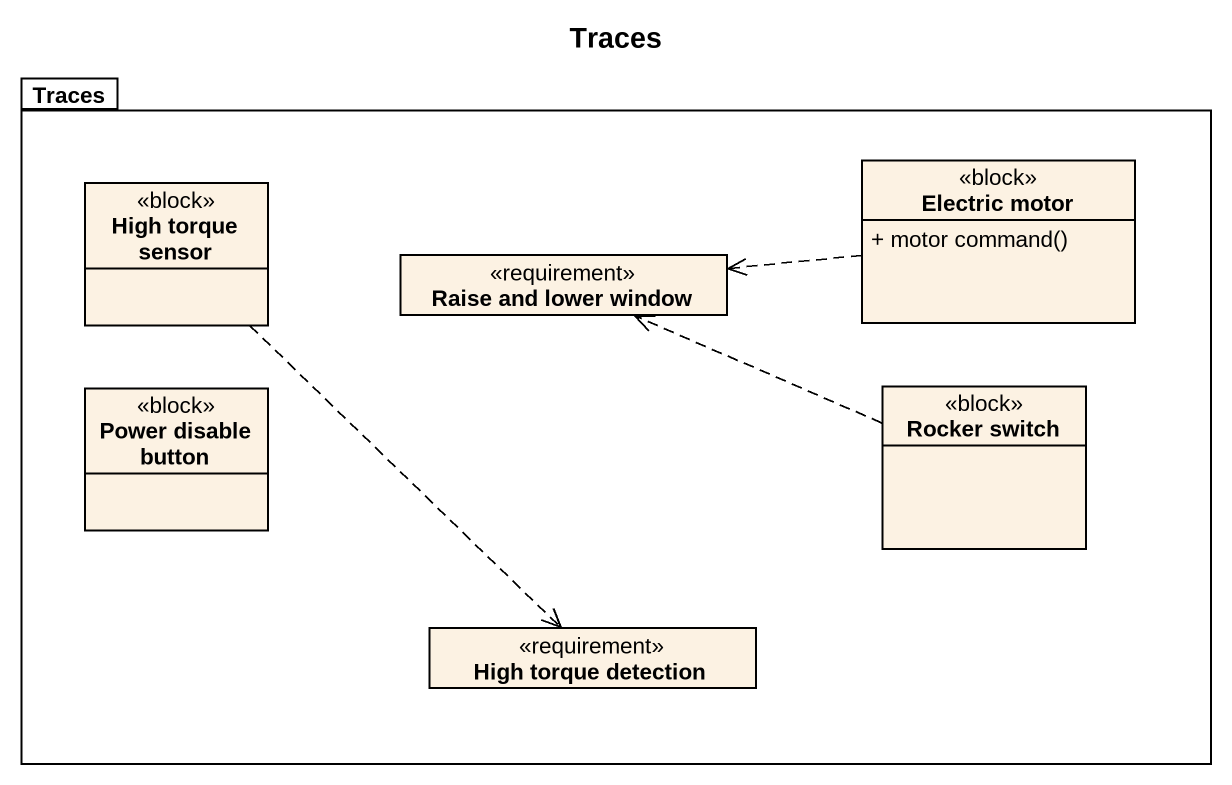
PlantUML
@startuml
title Traces
hide circle
hide empty members
skinparam classAttributeIconSize 0
package Traces {
  class "High torque sensor" as High_torque_sensor <<block>>
  class "Electric motor" as Electric_motor <<block>> {
    + motor command()
  }
  class "Raise and lower window" as Raise_and_lower_window <<requirement>>
  class "Power disable button" as Power_disable_button <<block>>
  class "Rocker switch" as Rocker_switch <<block>>
  class "High torque detection" as High_torque_detection <<requirement>>
}
High_torque_sensor ..> High_torque_detection
Electric_motor .left.> Raise_and_lower_window
Rocker_switch .left.> Raise_and_lower_window
@enduml
